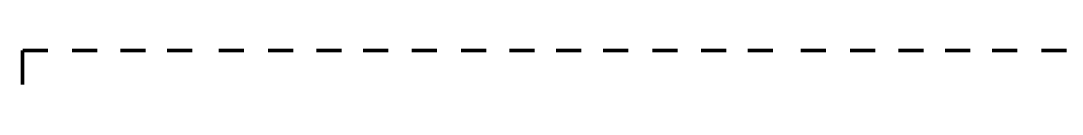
# Model space of a CAD drawing. Header units: millimetres. Extents: x -7698 to 47223, y 0 to 22596.
# Drawn here: x -1874 to 6650, y 14638 to 14946 of the extents above; entities that cross this region are included whole.
import ezdxf

# ---------------------------------------------------------------- set-up
doc = ezdxf.new("R2010")
doc.units = ezdxf.units.MM
doc.layers.add('SWP', color=10, linetype='Continuous', lineweight=20)

msp = doc.modelspace()

# ---------------------------------------------------------------- linework, layer by layer
at = {"layer": 'SWP', "const_width": 28.8}
for points in [[(-1859.6, 14652), (-1859.6, 14931.3)], [(-1859.6, 14931.3), (-1652.2, 14931.3)], [(-1455.6, 14931.3), (-1248.2, 14931.3)], [(-1058.8, 14931.3), (-851.4, 14931.3)], [(-676.5, 14931.3), (-469, 14931.3)], [(-255.6, 14931.3), (-48.2, 14931.3)], [(148.4, 14931.3), (355.8, 14931.3)], [(545.2, 14931.3), (752.6, 14931.3)], [(927.6, 14931.3), (1135, 14931.3)], [(1324.4, 14931.3), (1531.8, 14931.3)], [(1728.4, 14931.3), (1935.8, 14931.3)], [(2125.2, 14931.3), (2332.6, 14931.3)], [(2507.6, 14931.3), (2715, 14931.3)], [(2892.1, 14931.3), (3099.6, 14931.3)], [(3296.1, 14931.3), (3503.6, 14931.3)], [(3692.9, 14931.3), (3900.4, 14931.3)], [(4075.3, 14931.3), (4282.7, 14931.3)], [(4508.9, 14931.3), (4716.3, 14931.3)], [(4912.9, 14931.3), (5120.3, 14931.3)], [(5309.7, 14931.3), (5517.1, 14931.3)], [(5692, 14931.3), (5899.5, 14931.3)], [(6076.6, 14931.3), (6284, 14931.3)], [(6480.6, 14931.3), (6688.1, 14931.3)]]:
    msp.add_lwpolyline(points, dxfattribs=at)

doc.saveas('drawing.dxf')
